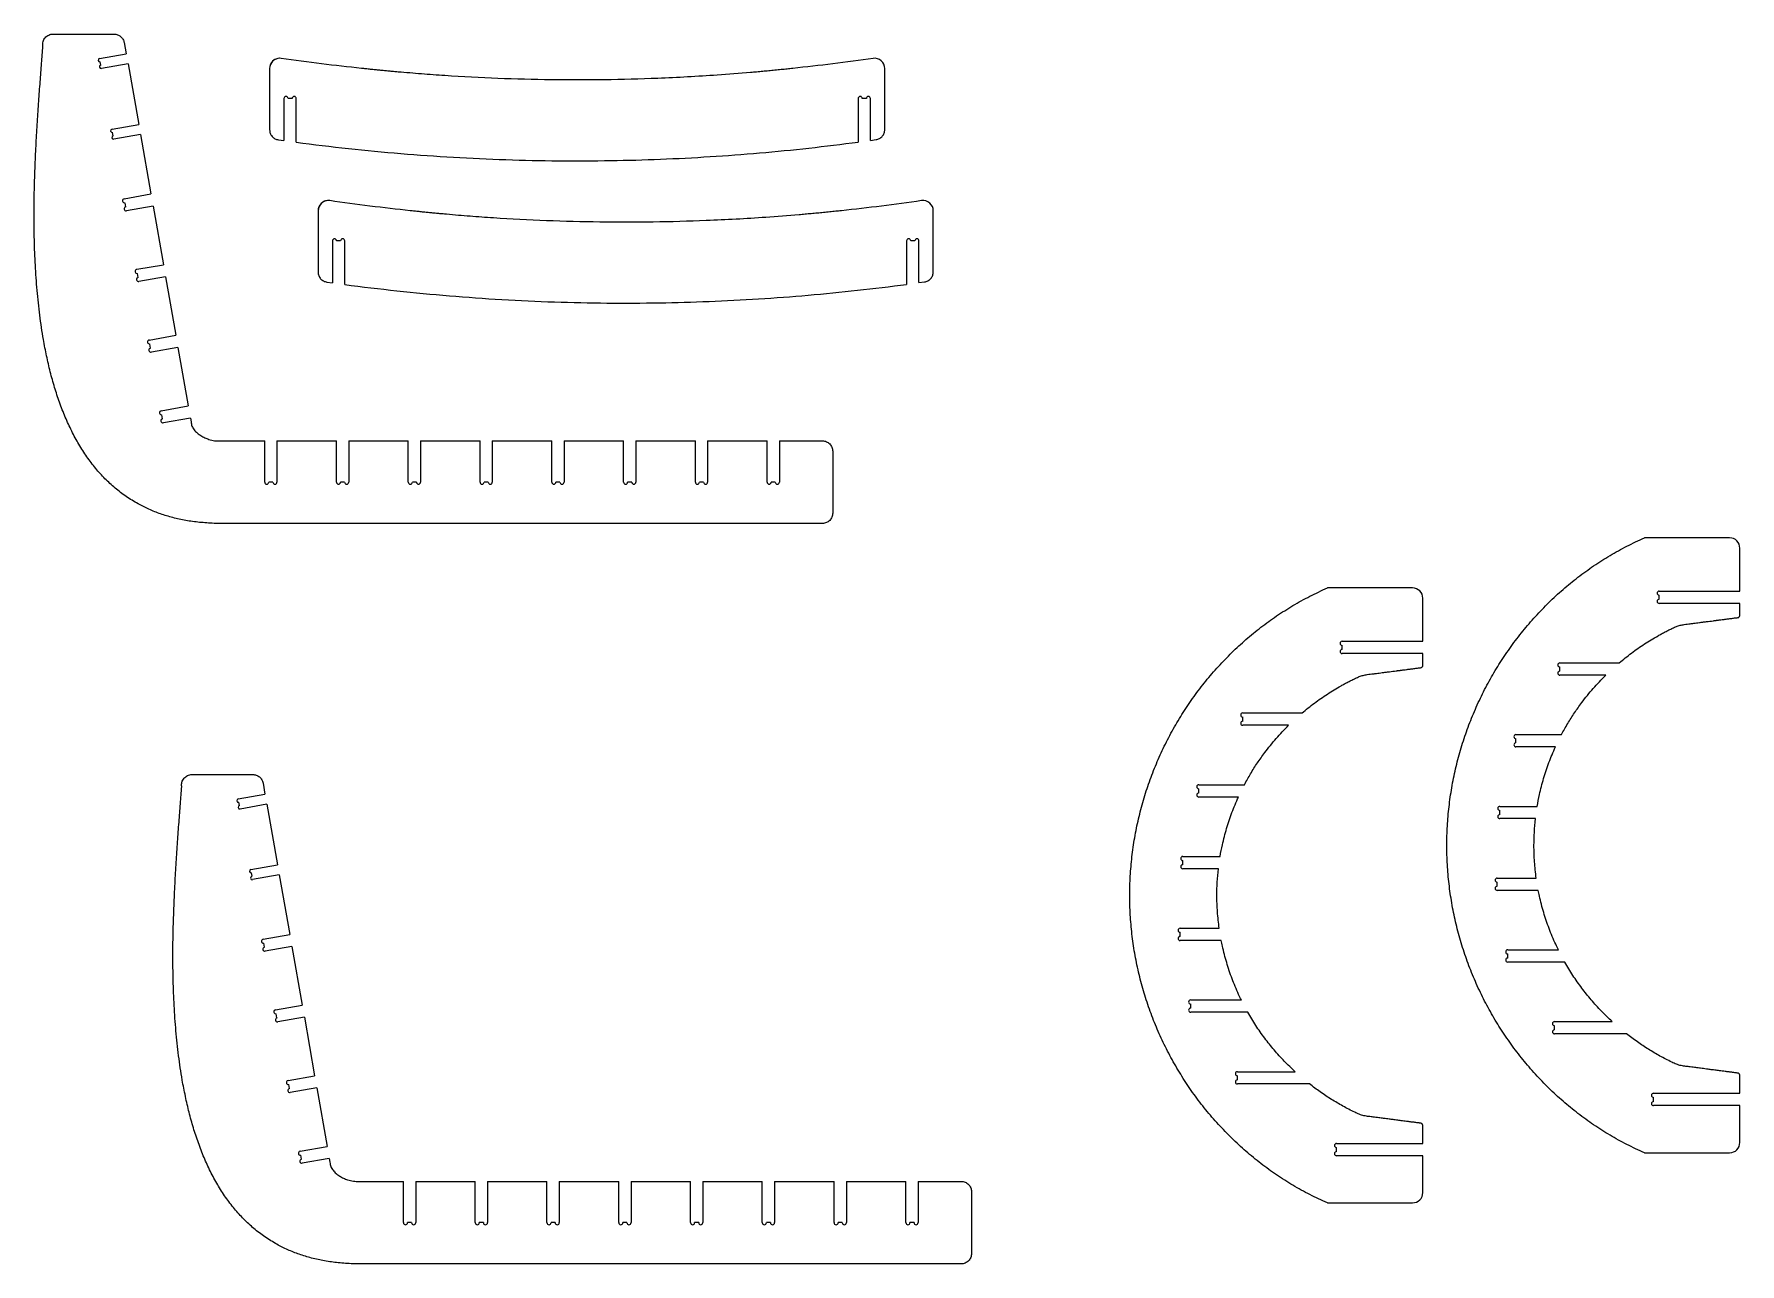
# Model space of a CAD drawing. Header units: millimetres. Extents: x -1732 to 6309, y -3588 to 3891.
# Drawn here: x -1732 to -68, y -2461 to -1261 of the extents above; entities that cross this region are included whole.
import ezdxf

# ---------------------------------------------------------------- set-up
doc = ezdxf.new("R2010")
doc.units = ezdxf.units.MM

msp = doc.modelspace()

# ---------------------------------------------------------------- linework, layer by layer
at = {"color": 7, "linetype": 'Continuous', "lineweight": 15}
for p, q in [((-1713.1, -1260.9), (-1653.8, -1260.9)), ((-1667.8, -1284.6), (-1641.9, -1280)), ((-1643.8, -1269.2), (-1641.9, -1280)), ((-1666.7, -1291.2), (-1667.3, -1287.9)), ((-1640.1, -1289.9), (-1666.1, -1294.5)), ((-1640.1, -1289.9), (-1629.7, -1349)), ((-1502, -1294.5), (-1502, -1354.2)), ((-902, -1353.9), (-902, -1294.5)), ((-1488, -1323.7), (-1488, -1364.8)), ((-1480, -1323.7), (-1484, -1323.7)), ((-1476, -1366.4), (-1476, -1323.7)), ((-928, -1323.7), (-928, -1366.2)), ((-920, -1323.7), (-924, -1323.7)), ((-916, -1364.6), (-916, -1323.7)), ((-1655.7, -1353.6), (-1629.7, -1349)), ((-1654.5, -1360.1), (-1655.1, -1356.8)), ((-1628, -1358.8), (-1653.9, -1363.4)), ((-1628, -1358.8), (-1617.7, -1416.9)), ((-1493.4, -1364.1), (-1488, -1364.8)), ((-916, -1364.6), (-910.6, -1363.8)), ((-1643.7, -1421.5), (-1617.7, -1416.9)), ((-1642.3, -1429.4), (-1643, -1425.4)), ((-1615.7, -1428.7), (-1641.6, -1433.3)), ((-1615.7, -1428.7), (-1605.6, -1485.9)), ((-1454.7, -1433.3), (-1454.7, -1493)), ((-854.7, -1492.8), (-854.7, -1433.3)), ((-1440.7, -1462.6), (-1440.7, -1503.6)), ((-1432.7, -1462.6), (-1436.7, -1462.6)), ((-1428.7, -1505.3), (-1428.7, -1462.6)), ((-880.7, -1462.6), (-880.7, -1505.1)), ((-872.7, -1462.6), (-876.7, -1462.6)), ((-868.7, -1503.4), (-868.7, -1462.6)), ((-1631.5, -1490.4), (-1605.6, -1485.9)), ((-1630.2, -1498.3), (-1630.9, -1494.4)), ((-1603.5, -1497.7), (-1629.5, -1502.3)), ((-1603.5, -1497.7), (-1593.4, -1554.8)), ((-1446.1, -1502.9), (-1440.7, -1503.6)), ((-868.7, -1503.4), (-863.3, -1502.7)), ((-1619.4, -1559.4), (-1593.4, -1554.8)), ((-1618, -1567.3), (-1618.7, -1563.3)), ((-1591.4, -1566.6), (-1617.3, -1571.2)), ((-1591.4, -1566.6), (-1581.3, -1623.7)), ((-1607.7, -1628.4), (-1581.3, -1623.7)), ((-1606.3, -1636.3), (-1607, -1632.3)), ((-1579.2, -1635.6), (-1605.6, -1640.2)), ((-1579.2, -1635.6), (-1578.6, -1639.1)), ((-1552.8, -1657.8), (-1506.8, -1657.8)), ((-1506.8, -1698.1), (-1506.8, -1657.8)), ((-1494.8, -1657.8), (-1494.8, -1698.1)), ((-1494.8, -1657.8), (-1436.8, -1657.8)), ((-1436.8, -1698.1), (-1436.8, -1657.8)), ((-1424.8, -1657.8), (-1424.8, -1698.1)), ((-1424.8, -1657.8), (-1366.8, -1657.8)), ((-1366.8, -1698.1), (-1366.8, -1657.8)), ((-1354.8, -1657.8), (-1354.8, -1698.1)), ((-1354.8, -1657.8), (-1296.8, -1657.8)), ((-1296.8, -1698.1), (-1296.8, -1657.8)), ((-1284.8, -1657.8), (-1284.8, -1698.1)), ((-1284.8, -1657.8), (-1226.8, -1657.8)), ((-1226.8, -1698.1), (-1226.8, -1657.8)), ((-1214.8, -1657.8), (-1214.8, -1698.1)), ((-1214.8, -1657.8), (-1156.8, -1657.8)), ((-1156.8, -1698.1), (-1156.8, -1657.8)), ((-1144.8, -1657.8), (-1144.8, -1698.1)), ((-1144.8, -1657.8), (-1086.8, -1657.8)), ((-1086.8, -1698.1), (-1086.8, -1657.8)), ((-1074.8, -1657.8), (-1074.8, -1698.1)), ((-1074.8, -1657.8), (-1016.8, -1657.8)), ((-1016.8, -1698.1), (-1016.8, -1657.8)), ((-1004.8, -1657.8), (-962.8, -1657.8)), ((-1004.8, -1657.8), (-1004.8, -1698.1)), ((-952.8, -1667.9), (-952.8, -1728.3)), ((-1498.8, -1698.1), (-1502.8, -1698.1)), ((-1428.8, -1698.1), (-1432.8, -1698.1)), ((-1358.8, -1698.1), (-1362.8, -1698.1)), ((-1288.8, -1698.1), (-1292.8, -1698.1)), ((-1218.8, -1698.1), (-1222.8, -1698.1)), ((-1148.8, -1698.1), (-1152.8, -1698.1)), ((-1078.8, -1698.1), (-1082.8, -1698.1)), ((-1008.8, -1698.1), (-1012.8, -1698.1)), ((-1552.8, -1738.4), (-1556.2, -1738.3)), ((-962.8, -1738.4), (-1552.8, -1738.4)), ((-78.1, -1752.4), (-161.2, -1752.4)), ((-68.1, -1804.4), (-68.1, -1762.4)), ((-387.3, -1801.3), (-470.4, -1801.3)), ((-377.3, -1853.3), (-377.3, -1811.3)), ((-146.8, -1804.4), (-68.1, -1804.4)), ((-146.8, -1812.4), (-146.8, -1808.4)), ((-68.1, -1816.4), (-146.8, -1816.4)), ((-456, -1853.3), (-377.3, -1853.3)), ((-456, -1861.3), (-456, -1857.3)), ((-377.3, -1865.3), (-456, -1865.3)), ((-243.7, -1874.4), (-185.8, -1874.4)), ((-243.7, -1882.4), (-243.7, -1878.4)), ((-198.9, -1886.4), (-243.7, -1886.4)), ((-552.9, -1923.3), (-495.1, -1923.3)), ((-552.9, -1931.3), (-552.9, -1927.3)), ((-508.2, -1935.3), (-552.9, -1935.3)), ((-286.5, -1944.4), (-242.1, -1944.4)), ((-286.5, -1952.4), (-286.5, -1948.4)), ((-248, -1956.4), (-286.5, -1956.4)), ((-1577.8, -1983.4), (-1518.4, -1983.4)), ((-1508.4, -1991.7), (-1506.5, -2002.5)), ((-595.7, -1993.3), (-551.3, -1993.3)), ((-1532.5, -2007.1), (-1506.5, -2002.5)), ((-1531.3, -2013.7), (-1531.9, -2010.4)), ((-1504.8, -2012.4), (-1530.7, -2017)), ((-1504.8, -2012.4), (-1494.3, -2071.5)), ((-595.7, -2001.3), (-595.7, -1997.3)), ((-557.2, -2005.3), (-595.7, -2005.3)), ((-302.2, -2014.4), (-265.7, -2014.4)), ((-302.2, -2022.4), (-302.2, -2018.4)), ((-267.4, -2026.4), (-302.2, -2026.4)), ((-1520.3, -2076), (-1494.3, -2071.5)), ((-1519.1, -2082.6), (-1519.7, -2079.3)), ((-611.4, -2063.3), (-575, -2063.3)), ((-611.4, -2071.3), (-611.4, -2067.3)), ((-576.6, -2075.3), (-611.4, -2075.3)), ((-1492.6, -2081.3), (-1518.6, -2085.9)), ((-1492.6, -2081.3), (-1482.4, -2139.4)), ((-304.8, -2084.4), (-266.7, -2084.4)), ((-304.8, -2092.4), (-304.8, -2088.4)), ((-264.7, -2096.4), (-304.8, -2096.4)), ((-1508.3, -2144), (-1482.4, -2139.4)), ((-614, -2133.3), (-575.9, -2133.3)), ((-614, -2141.3), (-614, -2137.3)), ((-573.9, -2145.3), (-614, -2145.3)), ((-1506.9, -2151.9), (-1507.6, -2147.9)), ((-1480.3, -2151.2), (-1506.2, -2155.8)), ((-1480.3, -2151.2), (-1470.2, -2208.4)), ((-294.5, -2154.4), (-245.1, -2154.4)), ((-294.5, -2162.4), (-294.5, -2158.4)), ((-238.8, -2166.4), (-294.5, -2166.4)), ((-1496.2, -2212.9), (-1470.2, -2208.4)), ((-603.7, -2203.3), (-554.3, -2203.3)), ((-603.7, -2211.3), (-603.7, -2207.3)), ((-1494.8, -2220.8), (-1495.5, -2216.9)), ((-1468.1, -2220.2), (-1494.1, -2224.8)), ((-1468.1, -2220.2), (-1458.1, -2277.3)), ((-548, -2215.3), (-603.7, -2215.3)), ((-248.9, -2224.4), (-192.6, -2224.4)), ((-248.9, -2232.4), (-248.9, -2228.4)), ((-178.5, -2236.4), (-248.9, -2236.4)), ((-1484, -2281.9), (-1458.1, -2277.3)), ((-558.1, -2273.3), (-501.8, -2273.3)), ((-558.1, -2281.3), (-558.1, -2277.3)), ((-1482.6, -2289.8), (-1483.3, -2285.8)), ((-1456, -2289.1), (-1481.9, -2293.7)), ((-1456, -2289.1), (-1445.9, -2346.2)), ((-487.7, -2285.3), (-558.1, -2285.3)), ((-152.3, -2294.4), (-68.1, -2294.4)), ((-152.3, -2302.4), (-152.3, -2298.4)), ((-68.1, -2306.4), (-152.3, -2306.4)), ((-68.1, -2342.4), (-68.1, -2306.4)), ((-461.5, -2343.3), (-377.3, -2343.3)), ((-1472.3, -2350.9), (-1445.9, -2346.2)), ((-1470.9, -2358.8), (-1471.6, -2354.8)), ((-1443.8, -2358.1), (-1470.2, -2362.7)), ((-1443.8, -2358.1), (-1443.2, -2361.6)), ((-461.5, -2351.3), (-461.5, -2347.3)), ((-377.3, -2355.3), (-461.5, -2355.3)), ((-377.3, -2391.3), (-377.3, -2355.3)), ((-161.2, -2352.4), (-78.1, -2352.4)), ((-1417.5, -2380.3), (-1371.5, -2380.3)), ((-1371.5, -2420.6), (-1371.5, -2380.3)), ((-1359.5, -2380.3), (-1359.5, -2420.6)), ((-1359.5, -2380.3), (-1301.5, -2380.3)), ((-1301.5, -2420.6), (-1301.5, -2380.3)), ((-1289.5, -2380.3), (-1289.5, -2420.6)), ((-1289.5, -2380.3), (-1231.5, -2380.3)), ((-1231.5, -2420.6), (-1231.5, -2380.3)), ((-1219.5, -2380.3), (-1219.5, -2420.6)), ((-1219.5, -2380.3), (-1161.5, -2380.3)), ((-1161.5, -2420.6), (-1161.5, -2380.3)), ((-1149.5, -2380.3), (-1149.5, -2420.6)), ((-1149.5, -2380.3), (-1091.5, -2380.3)), ((-1091.5, -2420.6), (-1091.5, -2380.3)), ((-1079.5, -2380.3), (-1079.5, -2420.6)), ((-1079.5, -2380.3), (-1021.5, -2380.3)), ((-1021.5, -2420.6), (-1021.5, -2380.3)), ((-1009.5, -2380.3), (-1009.5, -2420.6)), ((-1009.5, -2380.3), (-951.5, -2380.3)), ((-951.5, -2420.6), (-951.5, -2380.3)), ((-939.5, -2380.3), (-939.5, -2420.6)), ((-939.5, -2380.3), (-881.5, -2380.3)), ((-881.5, -2420.6), (-881.5, -2380.3)), ((-869.5, -2380.3), (-827.5, -2380.3)), ((-869.5, -2380.3), (-869.5, -2420.6)), ((-817.5, -2390.4), (-817.5, -2450.8)), ((-470.4, -2401.3), (-387.3, -2401.3)), ((-1363.5, -2420.6), (-1367.5, -2420.6)), ((-1293.5, -2420.6), (-1297.5, -2420.6)), ((-1223.5, -2420.6), (-1227.5, -2420.6)), ((-1153.5, -2420.6), (-1157.5, -2420.6)), ((-1083.5, -2420.6), (-1087.5, -2420.6)), ((-1013.5, -2420.6), (-1017.5, -2420.6)), ((-943.5, -2420.6), (-947.5, -2420.6)), ((-873.5, -2420.6), (-877.5, -2420.6)), ((-1417.5, -2460.8), (-1420.8, -2460.8)), ((-827.5, -2460.8), (-1417.5, -2460.8))]:
    msp.add_line(p, q, dxfattribs=at)
for centre, radius, start, end in [((-1667.5, -1286.3), 1.67, 100, 280), ((-1666.4, -1292.8), 1.67, 100, 280), ((-1492, -1294.5), 10, 81.7503, 180), ((-1492, -1294.5), 10, 89.2741, 180), ((-912, -1294.5), 10, 360, 98.2497), ((-1486, -1323.7), 2, 360, 180), ((-1478, -1323.7), 2, 360, 180), ((-926, -1323.7), 2, 360, 180), ((-918, -1323.7), 2, 360, 180), ((-1655.4, -1355.2), 1.67, 100, 280), ((-1654.2, -1361.8), 1.67, 100, 280), ((-1643.4, -1423.5), 2, 100, 280), ((-1642, -1431.4), 2, 100, 280), ((-1444.7, -1433.3), 10, 81.7503, 180), ((-1444.7, -1433.3), 10, 89.2741, 180), ((-864.7, -1433.3), 10, 360, 98.2497), ((-1438.7, -1462.6), 2, 360, 180), ((-1430.7, -1462.6), 2, 360, 180), ((-878.7, -1462.6), 2, 360, 180), ((-870.7, -1462.6), 2, 360, 180), ((-1631.2, -1492.4), 2, 100, 280), ((-1629.8, -1500.3), 2, 100, 280), ((-1619, -1561.3), 2, 100, 280), ((-1617.7, -1569.2), 2, 100, 280), ((-1607.3, -1630.4), 2, 100, 280), ((-1606, -1638.2), 2, 100, 280), ((-1504.8, -1698.1), 2, 180, 0), ((-1496.8, -1698.1), 2, 180, 0), ((-1434.8, -1698.1), 2, 180, 0), ((-1426.8, -1698.1), 2, 180, 0), ((-1364.8, -1698.1), 2, 180, 0), ((-1356.8, -1698.1), 2, 180, 0), ((-1294.8, -1698.1), 2, 180, 0), ((-1286.8, -1698.1), 2, 180, 0), ((-1224.8, -1698.1), 2, 180, 0), ((-1216.8, -1698.1), 2, 180, 0), ((-1154.8, -1698.1), 2, 180, 0), ((-1146.8, -1698.1), 2, 180, 0), ((-1084.8, -1698.1), 2, 180, 0), ((-1076.8, -1698.1), 2, 180, 0), ((-1014.8, -1698.1), 2, 180, 0), ((-1006.8, -1698.1), 2, 180, 0), ((-78.1, -1762.4), 10, 360, 90), ((-387.3, -1811.3), 10, 360, 90), ((-146.8, -1806.4), 2, 90, 270), ((-146.8, -1814.4), 2, 90, 270), ((-456, -1855.3), 2, 90, 270), ((-456, -1863.3), 2, 90, 270), ((-243.7, -1876.4), 2, 90, 270), ((-243.7, -1884.4), 2, 90, 270), ((-552.9, -1925.3), 2, 90, 270), ((-552.9, -1933.3), 2, 90, 270), ((-286.5, -1946.4), 2, 90, 270), ((-286.5, -1954.4), 2, 90, 270), ((-595.7, -1995.3), 2, 90, 270), ((-1532.2, -2008.8), 1.67, 100, 280), ((-595.7, -2003.3), 2, 90, 270), ((-1531, -2015.3), 1.67, 100, 280), ((-302.2, -2016.4), 2, 90, 270), ((-302.2, -2024.4), 2, 90, 270), ((-1520, -2077.7), 1.67, 100, 280), ((-611.4, -2065.3), 2, 90, 270), ((-611.4, -2073.3), 2, 90, 270), ((-1518.9, -2084.3), 1.67, 100, 280), ((-304.8, -2086.4), 2, 90, 270), ((-304.8, -2094.4), 2, 90, 270), ((-1508, -2146), 2, 100, 280), ((-614, -2135.3), 2, 90, 270), ((-614, -2143.3), 2, 90, 270), ((-1506.6, -2153.8), 2, 100, 280), ((-294.5, -2156.4), 2, 90, 270), ((-294.5, -2164.4), 2, 90, 270), ((-603.7, -2205.3), 2, 90, 270), ((-603.7, -2213.3), 2, 90, 270), ((-1495.8, -2214.9), 2, 100, 280), ((-1494.4, -2222.8), 2, 100, 280), ((-248.9, -2226.4), 2, 90, 270), ((-248.9, -2234.4), 2, 90, 270), ((-558.1, -2275.3), 2, 90, 270), ((-1483.7, -2283.8), 2, 100, 280), ((-1482.3, -2291.7), 2, 100, 280), ((-558.1, -2283.3), 2, 90, 270), ((-152.3, -2296.4), 2, 90, 270), ((-152.3, -2304.4), 2, 90, 270), ((-461.5, -2345.3), 2, 90, 270), ((-78.1, -2342.4), 10, 270, 0), ((-1472, -2352.9), 2, 100, 280), ((-1470.6, -2360.7), 2, 100, 280), ((-461.5, -2353.3), 2, 90, 270), ((-387.3, -2391.3), 10, 270, 0), ((-1369.5, -2420.6), 2, 180, 0), ((-1361.5, -2420.6), 2, 180, 0), ((-1299.5, -2420.6), 2, 180, 0), ((-1291.5, -2420.6), 2, 180, 0), ((-1229.5, -2420.6), 2, 180, 0), ((-1221.5, -2420.6), 2, 180, 0), ((-1159.5, -2420.6), 2, 180, 0), ((-1151.5, -2420.6), 2, 180, 0), ((-1089.5, -2420.6), 2, 180, 0), ((-1081.5, -2420.6), 2, 180, 0), ((-1019.5, -2420.6), 2, 180, 0), ((-1011.5, -2420.6), 2, 180, 0), ((-949.5, -2420.6), 2, 180, 0), ((-941.5, -2420.6), 2, 180, 0), ((-879.5, -2420.6), 2, 180, 0), ((-871.5, -2420.6), 2, 180, 0)]:
    msp.add_arc(centre, radius, start, end, dxfattribs=at)
for points, knots in [([(-1723.1, -1272.6), (-1723.2, -1271.9), (-1723.3, -1270.4), (-1723, -1268.2), (-1722.2, -1266.2), (-1720.9, -1264.4), (-1719.3, -1262.9), (-1717.4, -1261.7), (-1715.3, -1261), (-1713.9, -1260.9), (-1713.1, -1260.9)], [0, 0, 0, 0, 0.124878, 0.249756, 0.374855, 0.499975, 0.625064, 0.750193, 0.875122, 1, 1, 1, 1]), ([(-1653.8, -1260.9), (-1652.6, -1261), (-1650.2, -1261.2), (-1647.2, -1263.1), (-1644.8, -1265.8), (-1644.1, -1268), (-1643.8, -1269.2)], [0, 0, 0, 0, 0.249914, 0.50007, 0.750195, 1, 1, 1, 1]), ([(-1556.2, -1738.3), (-1560.9, -1738), (-1570.1, -1737.5), (-1583.6, -1735.6), (-1596.3, -1732.9), (-1608.3, -1729.2), (-1619.6, -1724.7), (-1630.9, -1719.1), (-1642, -1712.2), (-1652.8, -1704), (-1662.7, -1694.8), (-1671.9, -1684.6), (-1680.4, -1673.3), (-1688.2, -1661.1), (-1695.2, -1648.2), (-1701.5, -1634.5), (-1707, -1620.2), (-1711.8, -1605.5), (-1716, -1590.4), (-1719.6, -1574.8), (-1723.2, -1556.4), (-1726.3, -1535.1), (-1728.9, -1510.9), (-1730.6, -1486.3), (-1731.5, -1461.7), (-1731.8, -1437.1), (-1731.5, -1412.8), (-1730.7, -1389.5), (-1729.7, -1367.4), (-1728.5, -1346.6), (-1727.1, -1326.7), (-1725.8, -1307.7), (-1724.4, -1289.8), (-1723.5, -1278.2), (-1723.1, -1272.6)], [0, 0, 0, 0, 0.025562, 0.049943, 0.073307, 0.095819, 0.117641, 0.138937, 0.163565, 0.18791, 0.21218, 0.236554, 0.262164, 0.288172, 0.314669, 0.341713, 0.369335, 0.397031, 0.425275, 0.454035, 0.483266, 0.526506, 0.570413, 0.614747, 0.659239, 0.703602, 0.747532, 0.790715, 0.829364, 0.866856, 0.90293, 0.937322, 0.969768, 1, 1, 1, 1]), ([(-1412.3, -1294.4), (-1425.3, -1292.9), (-1451.5, -1290.1), (-1477.6, -1286.4), (-1490.6, -1284.6)], [0, 0, 0, 0, 0.500018, 1, 1, 1, 1]), ([(-1412.3, -1294.4), (-1425.3, -1292.9), (-1451.5, -1290.1), (-1477.6, -1286.4), (-1490.6, -1284.6)], [0, 0, 0, 0, 0.500018, 1, 1, 1, 1]), ([(-991.8, -1294.4), (-993.6, -1294.6), (-997.3, -1295), (-1003.1, -1295.6), (-1009.2, -1296.2), (-1015.2, -1296.8), (-1021.1, -1297.3), (-1027, -1297.9), (-1041.8, -1299.2), (-1064.2, -1300.9), (-1094.4, -1302.8), (-1131.1, -1304.5), (-1175.4, -1305.7), (-1227.3, -1305.7), (-1279.3, -1304.4), (-1321.4, -1302.2), (-1353.9, -1299.8), (-1370.6, -1298.4), (-1381.1, -1297.5), (-1385.6, -1297.1), (-1390.1, -1296.6), (-1394.5, -1296.2), (-1399, -1295.8), (-1403.6, -1295.3), (-1408, -1294.8), (-1410.9, -1294.5), (-1412.3, -1294.4)], [0, 0, 0, 0, 0.012869, 0.026857, 0.041527, 0.055903, 0.069988, 0.084016, 0.098068, 0.175373, 0.24446, 0.313435, 0.436689, 0.560108, 0.683367, 0.806634, 0.860829, 0.915072, 0.925714, 0.936349, 0.947041, 0.957701, 0.968314, 0.979191, 0.990204, 1, 1, 1, 1]), ([(-913.5, -1284.6), (-926.5, -1286.4), (-952.6, -1290.1), (-978.7, -1292.9), (-991.8, -1294.4)], [0, 0, 0, 0, 0.499981, 1, 1, 1, 1]), ([(-913.5, -1284.6), (-926.5, -1286.4), (-952.6, -1290.1), (-978.7, -1292.9), (-991.8, -1294.4)], [0, 0, 0, 0, 0.499981, 1, 1, 1, 1]), ([(-1502, -1354.2), (-1501.9, -1355.3), (-1501.7, -1357.7), (-1499.7, -1360.8), (-1496.9, -1363.2), (-1494.6, -1363.8), (-1493.4, -1364.1)], [0, 0, 0, 0, 0.250016, 0.500022, 0.750009, 1, 1, 1, 1]), ([(-1502, -1354.2), (-1501.9, -1355.3), (-1501.7, -1357.7), (-1499.7, -1360.8), (-1496.9, -1363.2), (-1494.6, -1363.8), (-1493.4, -1364.1)], [0, 0, 0, 0, 0.250016, 0.500022, 0.750009, 1, 1, 1, 1]), ([(-910.6, -1363.8), (-909.5, -1363.6), (-907.1, -1363), (-904.3, -1360.6), (-902.4, -1357.5), (-902.2, -1355.1), (-902, -1353.9)], [0, 0, 0, 0, 0.250014, 0.500026, 0.750014, 1, 1, 1, 1]), ([(-1476, -1366.4), (-1459.1, -1368.6), (-1425.1, -1372.8), (-1374, -1377.6), (-1322.8, -1381.2), (-1271.6, -1383.6), (-1220.3, -1384.7), (-1170.1, -1384.5), (-1120.8, -1383.1), (-1072.4, -1380.6), (-1024.2, -1377), (-976, -1372.3), (-944, -1368.3), (-928, -1366.2)], [0, 0, 0, 0, 0.093315, 0.186703, 0.280094, 0.373496, 0.46673, 0.559892, 0.647835, 0.735938, 0.823959, 0.912013, 1, 1, 1, 1]), ([(-1364.9, -1433.2), (-1378, -1431.8), (-1404.1, -1428.9), (-1430.2, -1425.2), (-1443.2, -1423.4)], [0, 0, 0, 0, 0.500018, 1, 1, 1, 1]), ([(-1364.9, -1433.2), (-1378, -1431.8), (-1404.1, -1428.9), (-1430.2, -1425.2), (-1443.2, -1423.4)], [0, 0, 0, 0, 0.500018, 1, 1, 1, 1]), ([(-866.1, -1423.4), (-879.1, -1425.2), (-905.2, -1428.9), (-931.4, -1431.8), (-944.4, -1433.2)], [0, 0, 0, 0, 0.499981, 1, 1, 1, 1]), ([(-866.1, -1423.4), (-879.1, -1425.2), (-905.2, -1428.9), (-931.4, -1431.8), (-944.4, -1433.2)], [0, 0, 0, 0, 0.499981, 1, 1, 1, 1]), ([(-944.4, -1433.2), (-946.2, -1433.4), (-950, -1433.8), (-955.8, -1434.4), (-961.8, -1435), (-967.8, -1435.6), (-973.8, -1436.1), (-979.7, -1436.7), (-994.4, -1438), (-1016.9, -1439.7), (-1047.1, -1441.6), (-1083.7, -1443.3), (-1128, -1444.5), (-1180, -1444.5), (-1231.9, -1443.2), (-1274.1, -1441), (-1306.5, -1438.7), (-1323.2, -1437.3), (-1333.8, -1436.3), (-1338.2, -1435.9), (-1342.7, -1435.5), (-1347.2, -1435), (-1351.7, -1434.6), (-1356.2, -1434.1), (-1360.6, -1433.7), (-1363.5, -1433.3), (-1364.9, -1433.2)], [0, 0, 0, 0, 0.012869, 0.026857, 0.041527, 0.055903, 0.069989, 0.084016, 0.098068, 0.175373, 0.24446, 0.313435, 0.436689, 0.560108, 0.683367, 0.806634, 0.860829, 0.915072, 0.925715, 0.936349, 0.947041, 0.957701, 0.968314, 0.979191, 0.990204, 1, 1, 1, 1]), ([(-1454.7, -1493), (-1454.6, -1494.2), (-1454.3, -1496.6), (-1452.4, -1499.7), (-1449.6, -1502), (-1447.2, -1502.6), (-1446.1, -1502.9)], [0, 0, 0, 0, 0.250014, 0.50002, 0.75001, 1, 1, 1, 1]), ([(-1454.7, -1493), (-1454.6, -1494.2), (-1454.3, -1496.6), (-1452.4, -1499.7), (-1449.6, -1502), (-1447.2, -1502.6), (-1446.1, -1502.9)], [0, 0, 0, 0, 0.250014, 0.50002, 0.75001, 1, 1, 1, 1]), ([(-863.3, -1502.7), (-862.1, -1502.4), (-859.8, -1501.8), (-857, -1499.4), (-855, -1496.3), (-854.8, -1494), (-854.7, -1492.8)], [0, 0, 0, 0, 0.250012, 0.500028, 0.750013, 1, 1, 1, 1]), ([(-1428.7, -1505.3), (-1411.7, -1507.4), (-1377.8, -1511.6), (-1326.7, -1516.4), (-1275.5, -1520.1), (-1224.2, -1522.4), (-1173, -1523.5), (-1122.7, -1523.3), (-1073.4, -1521.9), (-1025.1, -1519.4), (-976.8, -1515.8), (-928.7, -1511.1), (-896.7, -1507.1), (-880.7, -1505.1)], [0, 0, 0, 0, 0.093315, 0.186703, 0.280094, 0.373496, 0.46673, 0.559892, 0.647835, 0.735938, 0.823959, 0.912013, 1, 1, 1, 1]), ([(-1578.6, -1639.1), (-1578.5, -1639.9), (-1578.4, -1641.3), (-1577.8, -1643.3), (-1576.8, -1645.3), (-1575.2, -1647.6), (-1572.6, -1650.2), (-1569.1, -1652.7), (-1565.3, -1654.8), (-1561.7, -1656.2), (-1558.5, -1657.1), (-1555.7, -1657.7), (-1553.8, -1657.8), (-1552.8, -1657.8)], [0, 0, 0, 0, 0.062189, 0.124913, 0.185387, 0.249915, 0.374842, 0.499867, 0.624904, 0.749936, 0.834213, 0.917056, 1, 1, 1, 1]), ([(-962.8, -1657.8), (-962.2, -1657.8), (-960.9, -1657.9), (-959, -1658.5), (-957.2, -1659.5), (-955.7, -1660.7), (-954.5, -1662.3), (-953.5, -1664), (-953, -1665.9), (-952.9, -1667.2), (-952.8, -1667.9)], [0, 0, 0, 0, 0.124901, 0.24981, 0.374886, 0.499962, 0.625055, 0.750164, 0.875105, 1, 1, 1, 1]), ([(-952.8, -1728.3), (-952.9, -1728.9), (-953, -1730.2), (-953.5, -1732.1), (-954.5, -1733.9), (-955.7, -1735.4), (-957.2, -1736.7), (-959, -1737.6), (-960.9, -1738.2), (-962.2, -1738.3), (-962.8, -1738.4)], [0, 0, 0, 0, 0.12506, 0.250028, 0.375058, 0.500087, 0.625112, 0.750114, 0.875056, 1, 1, 1, 1]), ([(-161.2, -2352.4), (-166.9, -2349.8), (-178.4, -2344.6), (-194.8, -2335.4), (-210.8, -2325.3), (-226.1, -2314.2), (-240.7, -2302.3), (-254.5, -2289.5), (-267.6, -2275.9), (-279.9, -2261.6), (-291.3, -2246.6), (-301.9, -2231), (-311.6, -2214.8), (-320.3, -2198.1), (-328.1, -2181), (-334.9, -2163.4), (-340.7, -2145.4), (-345.5, -2127.2), (-349.2, -2108.7), (-351.9, -2090.1), (-353.5, -2071.3), (-354.1, -2052.4), (-353.5, -2033.6), (-351.9, -2014.8), (-349.2, -1996.2), (-345.5, -1977.7), (-340.7, -1959.4), (-334.9, -1941.5), (-328.1, -1923.9), (-320.3, -1906.7), (-311.6, -1890), (-301.9, -1873.9), (-291.3, -1858.3), (-279.9, -1843.3), (-267.6, -1829), (-254.5, -1815.4), (-240.7, -1802.6), (-226.1, -1790.7), (-210.8, -1779.6), (-194.8, -1769.5), (-178.4, -1760.3), (-166.9, -1755.1), (-161.2, -1752.4)], [0, 0, 0, 0, 0.025008, 0.050024, 0.075042, 0.100064, 0.12508, 0.150068, 0.175065, 0.200067, 0.225077, 0.250066, 0.275051, 0.300048, 0.325041, 0.350038, 0.375026, 0.400019, 0.42502, 0.45001, 0.47501, 0.5, 0.52499, 0.54999, 0.57498, 0.599981, 0.624973, 0.649962, 0.674959, 0.699952, 0.724949, 0.749934, 0.774923, 0.799933, 0.824935, 0.849931, 0.874919, 0.899936, 0.924958, 0.949976, 0.974996, 1, 1, 1, 1]), ([(-470.4, -2401.3), (-476.1, -2398.7), (-487.6, -2393.5), (-504.1, -2384.3), (-520, -2374.2), (-535.3, -2363.1), (-549.9, -2351.1), (-563.7, -2338.3), (-576.8, -2324.8), (-589.1, -2310.5), (-600.6, -2295.5), (-611.1, -2279.9), (-620.8, -2263.7), (-629.6, -2247), (-637.3, -2229.8), (-644.1, -2212.3), (-649.9, -2194.3), (-654.7, -2176.1), (-658.5, -2157.6), (-661.1, -2138.9), (-662.8, -2120.2), (-663.3, -2101.3), (-662.8, -2082.5), (-661.1, -2063.7), (-658.5, -2045), (-654.7, -2026.5), (-649.9, -2008.3), (-644.1, -1990.4), (-637.3, -1972.8), (-629.6, -1955.6), (-620.8, -1938.9), (-611.1, -1922.7), (-600.6, -1907.1), (-589.1, -1892.2), (-576.8, -1877.8), (-563.7, -1864.3), (-549.9, -1851.5), (-535.3, -1839.5), (-520, -1828.5), (-504.1, -1818.4), (-487.6, -1809.2), (-476.1, -1803.9), (-470.4, -1801.3)], [0, 0, 0, 0, 0.0250083, 0.0500239, 0.0750417, 0.1000636, 0.1250804, 0.1500685, 0.1750646, 0.2000674, 0.2250766, 0.2500659, 0.2750512, 0.3000478, 0.3250409, 0.3500376, 0.3750259, 0.4000188, 0.4250196, 0.4500101, 0.47501, 0.4999996, 0.5249897, 0.54999, 0.5749805, 0.599981, 0.6249734, 0.6499621, 0.6749591, 0.6999523, 0.7249486, 0.7499336, 0.7749232, 0.7999326, 0.8249354, 0.8499313, 0.8749189, 0.8999361, 0.9249582, 0.949976, 0.9749964, 1, 1, 1, 1]), ([(-185.8, -1874.4), (-181.9, -1871.2), (-173.9, -1864.6), (-161.2, -1855.8), (-151.2, -1849.8), (-144.4, -1846), (-140.9, -1844.1), (-137.3, -1842.3), (-133.7, -1840.5), (-130.1, -1838.8), (-126.3, -1837.6), (-122.7, -1837), (-119.4, -1836.6), (-116.3, -1836.2), (-113.3, -1835.8), (-110.4, -1835.4), (-107.5, -1835), (-104.2, -1834.6), (-99.7, -1834), (-96, -1833.6), (-93.2, -1833.2), (-92.3, -1833.1), (-91.3, -1832.9), (-90.3, -1832.8), (-89.3, -1832.7), (-88.1, -1832.5), (-86.4, -1832.3), (-84.6, -1832.1), (-82.8, -1831.8), (-81.3, -1831.6), (-79.7, -1831.4), (-77.9, -1831.2), (-76, -1831), (-74.2, -1830.7), (-72.7, -1830.5), (-71.5, -1830.4), (-70.6, -1830.3), (-69.9, -1830.2), (-69.4, -1830.1), (-69, -1829.8), (-68.5, -1829.3), (-68.1, -1828.4), (-68.1, -1827.3), (-68.1, -1826.1), (-68.1, -1824.2), (-68.1, -1822.6), (-68.1, -1821.2), (-68.1, -1820.1), (-68.1, -1818.8), (-68.1, -1817.5), (-68.1, -1816.8), (-68.1, -1816.4)], [0, 0, 0, 0, 0.108978, 0.218013, 0.327101, 0.35518, 0.383694, 0.41155, 0.439841, 0.467947, 0.49566, 0.523692, 0.545659, 0.566422, 0.590028, 0.608343, 0.62911, 0.652445, 0.678349, 0.724723, 0.731325, 0.738048, 0.744895, 0.751863, 0.758954, 0.766168, 0.777395, 0.795774, 0.805128, 0.815626, 0.827269, 0.840055, 0.853987, 0.866565, 0.87958, 0.885805, 0.89215, 0.897897, 0.900642, 0.903381, 0.908857, 0.914337, 0.923321, 0.932214, 0.941174, 0.962293, 0.965536, 0.972368, 0.984237, 0.99246, 1, 1, 1, 1]), ([(-495.1, -1923.3), (-491.1, -1920), (-483.1, -1913.5), (-470.4, -1904.7), (-460.4, -1898.6), (-453.6, -1894.8), (-450.1, -1893), (-446.5, -1891.1), (-442.9, -1889.4), (-439.3, -1887.7), (-435.5, -1886.5), (-431.9, -1885.8), (-428.6, -1885.4), (-425.5, -1885), (-422.6, -1884.7), (-419.6, -1884.3), (-416.7, -1883.9), (-413.4, -1883.5), (-408.9, -1882.9), (-405.2, -1882.4), (-402.4, -1882.1), (-401.5, -1881.9), (-400.5, -1881.8), (-399.5, -1881.7), (-398.5, -1881.6), (-397.3, -1881.4), (-395.6, -1881.2), (-393.8, -1880.9), (-392, -1880.7), (-390.5, -1880.5), (-388.9, -1880.3), (-387.1, -1880.1), (-385.2, -1879.8), (-383.4, -1879.6), (-381.9, -1879.4), (-380.7, -1879.2), (-379.8, -1879.1), (-379.2, -1879.1), (-378.6, -1878.9), (-378.2, -1878.7), (-377.8, -1878.2), (-377.3, -1877.3), (-377.3, -1876.2), (-377.3, -1874.9), (-377.3, -1873.1), (-377.3, -1871.5), (-377.3, -1870), (-377.3, -1869), (-377.3, -1867.7), (-377.3, -1866.4), (-377.3, -1865.7), (-377.3, -1865.3)], [0, 0, 0, 0, 0.108978, 0.218013, 0.327101, 0.35518, 0.383694, 0.41155, 0.439841, 0.467947, 0.49566, 0.523692, 0.545659, 0.566422, 0.590028, 0.608343, 0.62911, 0.652445, 0.678349, 0.724723, 0.731325, 0.738048, 0.744895, 0.751863, 0.758954, 0.766168, 0.777395, 0.795773, 0.805127, 0.815626, 0.827268, 0.840055, 0.853987, 0.866565, 0.87958, 0.885805, 0.89215, 0.897897, 0.900642, 0.903381, 0.908857, 0.914337, 0.923321, 0.932214, 0.941174, 0.962293, 0.965536, 0.972368, 0.984237, 0.99246, 1, 1, 1, 1]), ([(-242.1, -1944.4), (-240.1, -1940.8), (-236.1, -1933.6), (-229.5, -1923.2), (-221.3, -1911.6), (-211.3, -1899.2), (-203.1, -1890.7), (-198.9, -1886.4)], [0, 0, 0, 0, 0.17029, 0.34049, 0.510996, 0.755426, 1, 1, 1, 1]), ([(-551.3, -1993.3), (-549.3, -1989.7), (-545.4, -1982.5), (-538.7, -1972), (-530.5, -1960.5), (-520.5, -1948), (-512.3, -1939.6), (-508.2, -1935.3)], [0, 0, 0, 0, 0.17029, 0.34049, 0.510996, 0.755426, 1, 1, 1, 1]), ([(-265.7, -2014.4), (-265, -2010.6), (-263.4, -2001.4), (-259.6, -1987.1), (-254.5, -1971.5), (-250.1, -1961.5), (-248, -1956.4)], [0, 0, 0, 0, 0.191221, 0.46074, 0.730363, 1, 1, 1, 1]), ([(-1420.8, -2460.8), (-1425.5, -2460.5), (-1434.8, -2460), (-1448.2, -2458.1), (-1461, -2455.3), (-1473, -2451.7), (-1484.3, -2447.2), (-1495.5, -2441.6), (-1506.6, -2434.7), (-1517.4, -2426.5), (-1527.3, -2417.3), (-1536.5, -2407.1), (-1545.1, -2395.8), (-1552.8, -2383.6), (-1559.9, -2370.6), (-1566.1, -2357), (-1571.6, -2342.7), (-1576.5, -2328), (-1580.6, -2312.9), (-1584.2, -2297.3), (-1587.8, -2278.9), (-1590.9, -2257.6), (-1593.5, -2233.4), (-1595.2, -2208.8), (-1596.1, -2184.2), (-1596.4, -2159.6), (-1596.1, -2135.2), (-1595.3, -2112), (-1594.3, -2089.9), (-1593.1, -2069.1), (-1591.8, -2049.2), (-1590.4, -2030.2), (-1589, -2012.3), (-1588.1, -2000.7), (-1587.7, -1995.1)], [0, 0, 0, 0, 0.025561, 0.049943, 0.073307, 0.095818, 0.117641, 0.138937, 0.163565, 0.18791, 0.21218, 0.236553, 0.262164, 0.288172, 0.314669, 0.341713, 0.369335, 0.397031, 0.425275, 0.454035, 0.483266, 0.526506, 0.570413, 0.614747, 0.659239, 0.703602, 0.747532, 0.790715, 0.829364, 0.866856, 0.90293, 0.937322, 0.969768, 1, 1, 1, 1]), ([(-1587.7, -1995.1), (-1587.8, -1994.4), (-1587.9, -1992.9), (-1587.6, -1990.7), (-1586.8, -1988.7), (-1585.5, -1986.9), (-1583.9, -1985.4), (-1582, -1984.2), (-1579.9, -1983.5), (-1578.5, -1983.4), (-1577.8, -1983.4)], [0, 0, 0, 0, 0.124877, 0.249755, 0.374857, 0.499975, 0.625064, 0.750198, 0.875128, 1, 1, 1, 1]), ([(-1518.4, -1983.4), (-1517.2, -1983.5), (-1514.9, -1983.7), (-1511.8, -1985.6), (-1509.4, -1988.3), (-1508.7, -1990.5), (-1508.4, -1991.7)], [0, 0, 0, 0, 0.2499143, 0.5000639, 0.7501968, 1, 1, 1, 1]), ([(-575, -2063.3), (-574.3, -2059.5), (-572.6, -2050.3), (-568.8, -2036), (-563.7, -2020.4), (-559.4, -2010.3), (-557.2, -2005.3)], [0, 0, 0, 0, 0.191221, 0.46074, 0.730363, 1, 1, 1, 1]), ([(-266.7, -2084.4), (-267.3, -2079.1), (-268.6, -2068.5), (-269, -2053.5), (-268.7, -2039.4), (-267.8, -2030.8), (-267.4, -2026.4)], [0, 0, 0, 0, 0.2758461, 0.5517516, 0.775876, 1, 1, 1, 1]), ([(-575.9, -2133.3), (-576.5, -2128), (-577.8, -2117.4), (-578.3, -2102.3), (-577.9, -2088.3), (-577.1, -2079.6), (-576.6, -2075.3)], [0, 0, 0, 0, 0.2758461, 0.5517516, 0.775876, 1, 1, 1, 1]), ([(-245.1, -2154.4), (-246, -2152.6), (-249.3, -2145.9), (-254.3, -2133.8), (-259.6, -2118), (-262.8, -2105.5), (-264.3, -2098.3), (-264.7, -2096.4)], [0, 0, 0, 0, 0.097728, 0.368311, 0.638846, 0.909383, 1, 1, 1, 1]), ([(-554.3, -2203.3), (-555.2, -2201.5), (-558.5, -2194.7), (-563.5, -2182.6), (-568.8, -2166.9), (-572, -2154.4), (-573.5, -2147.1), (-573.9, -2145.3)], [0, 0, 0, 0, 0.097728, 0.368311, 0.638846, 0.909383, 1, 1, 1, 1]), ([(-192.6, -2224.4), (-196.2, -2221.1), (-203.3, -2214.3), (-213.2, -2203.3), (-222.4, -2191.7), (-231.1, -2179.5), (-236.2, -2170.8), (-238.8, -2166.4)], [0, 0, 0, 0, 0.197814, 0.395817, 0.593536, 0.796924, 1, 1, 1, 1]), ([(-501.8, -2273.3), (-505.4, -2269.9), (-512.5, -2263.2), (-522.4, -2252.2), (-531.7, -2240.6), (-540.3, -2228.3), (-545.4, -2219.7), (-548, -2215.3)], [0, 0, 0, 0, 0.197814, 0.395817, 0.593536, 0.796924, 1, 1, 1, 1]), ([(-68.1, -2294.4), (-68.1, -2293.8), (-68.1, -2289.1), (-68.1, -2283.7), (-68.1, -2278.8), (-68.1, -2277.8), (-68.1, -2277.4), (-68.1, -2277.2), (-68.1, -2277), (-68.1, -2276.8), (-68.1, -2276.6), (-68.2, -2276.2), (-68.5, -2275.6), (-69, -2275.1), (-69.6, -2274.7), (-70.4, -2274.7), (-71.3, -2274.5), (-72.2, -2274.4), (-73.4, -2274.3), (-74.7, -2274.1), (-76, -2273.9), (-77.3, -2273.8), (-78.6, -2273.6), (-80, -2273.4), (-81.3, -2273.2), (-83.9, -2272.9), (-87.6, -2272.4), (-91.8, -2271.9), (-94.8, -2271.5), (-97, -2271.2), (-99, -2270.9), (-101.1, -2270.7), (-103.6, -2270.3), (-107, -2269.9), (-111.3, -2269.3), (-116.1, -2268.7), (-120.8, -2268.1), (-125.4, -2267.5), (-130.1, -2266.1), (-136.9, -2262.8), (-146.1, -2258.1), (-157.3, -2251.5), (-168.1, -2244.3), (-175.1, -2239.1), (-178.5, -2236.4)], [0, 0, 0, 0, 0.013078, 0.103103, 0.115707, 0.121252, 0.123692, 0.124651, 0.12561, 0.12738, 0.128763, 0.131236, 0.136853, 0.142464, 0.145271, 0.152635, 0.159905, 0.165351, 0.172271, 0.185691, 0.192808, 0.202368, 0.212469, 0.222319, 0.231918, 0.241266, 0.279937, 0.313605, 0.331271, 0.347164, 0.361285, 0.374043, 0.394663, 0.414732, 0.449197, 0.487752, 0.518988, 0.553715, 0.588371, 0.623987, 0.717916, 0.811946, 0.905905, 1, 1, 1, 1]), ([(-377.3, -2343.3), (-377.3, -2342.7), (-377.3, -2338), (-377.3, -2332.6), (-377.3, -2327.6), (-377.3, -2326.7), (-377.3, -2326.3), (-377.3, -2326.1), (-377.3, -2325.9), (-377.3, -2325.7), (-377.4, -2325.5), (-377.5, -2325), (-377.8, -2324.5), (-378.2, -2324), (-378.8, -2323.6), (-379.6, -2323.5), (-380.5, -2323.4), (-381.4, -2323.3), (-382.6, -2323.1), (-383.9, -2323), (-385.3, -2322.8), (-386.5, -2322.6), (-387.8, -2322.5), (-389.2, -2322.3), (-390.5, -2322.1), (-393.1, -2321.8), (-396.9, -2321.3), (-401, -2320.7), (-404.1, -2320.3), (-406.2, -2320.1), (-408.2, -2319.8), (-410.4, -2319.5), (-412.8, -2319.2), (-416.2, -2318.8), (-420.5, -2318.2), (-425.3, -2317.6), (-430.1, -2317), (-434.7, -2316.4), (-439.3, -2315), (-446.2, -2311.7), (-455.3, -2307), (-466.5, -2300.4), (-477.4, -2293.2), (-484.3, -2287.9), (-487.7, -2285.3)], [0, 0, 0, 0, 0.013078, 0.103103, 0.115707, 0.121252, 0.123692, 0.124651, 0.12561, 0.12738, 0.128763, 0.131236, 0.136854, 0.142464, 0.145271, 0.152635, 0.159905, 0.165351, 0.172271, 0.185691, 0.192808, 0.202368, 0.212469, 0.222319, 0.231918, 0.241266, 0.279937, 0.313605, 0.331271, 0.347164, 0.361285, 0.374044, 0.394663, 0.414732, 0.449197, 0.487752, 0.518988, 0.553715, 0.588371, 0.623987, 0.717916, 0.811946, 0.905905, 1, 1, 1, 1]), ([(-1443.2, -2361.6), (-1443.1, -2362.4), (-1443.1, -2363.8), (-1442.4, -2365.8), (-1441.4, -2367.8), (-1439.8, -2370.1), (-1437.2, -2372.7), (-1433.7, -2375.2), (-1429.9, -2377.3), (-1426.4, -2378.7), (-1423.1, -2379.6), (-1420.3, -2380.2), (-1418.4, -2380.2), (-1417.5, -2380.3)], [0, 0, 0, 0, 0.062189, 0.124912, 0.185386, 0.249916, 0.374843, 0.499867, 0.624905, 0.749936, 0.834213, 0.917058, 1, 1, 1, 1]), ([(-827.5, -2380.3), (-826.8, -2380.3), (-825.5, -2380.4), (-823.6, -2381), (-821.9, -2381.9), (-820.3, -2383.2), (-819.1, -2384.8), (-818.2, -2386.5), (-817.6, -2388.4), (-817.5, -2389.7), (-817.5, -2390.4)], [0, 0, 0, 0, 0.124902, 0.249809, 0.374886, 0.499961, 0.625054, 0.750164, 0.875104, 1, 1, 1, 1]), ([(-817.5, -2450.8), (-817.5, -2451.4), (-817.6, -2452.7), (-818.2, -2454.6), (-819.1, -2456.4), (-820.3, -2457.9), (-821.9, -2459.2), (-823.6, -2460.1), (-825.5, -2460.7), (-826.8, -2460.8), (-827.5, -2460.8)], [0, 0, 0, 0, 0.125063, 0.250029, 0.37506, 0.50009, 0.625115, 0.750114, 0.875058, 1, 1, 1, 1])]:
    msp.add_open_spline(points, degree=3, knots=knots, dxfattribs=at)

doc.saveas('drawing.dxf')
